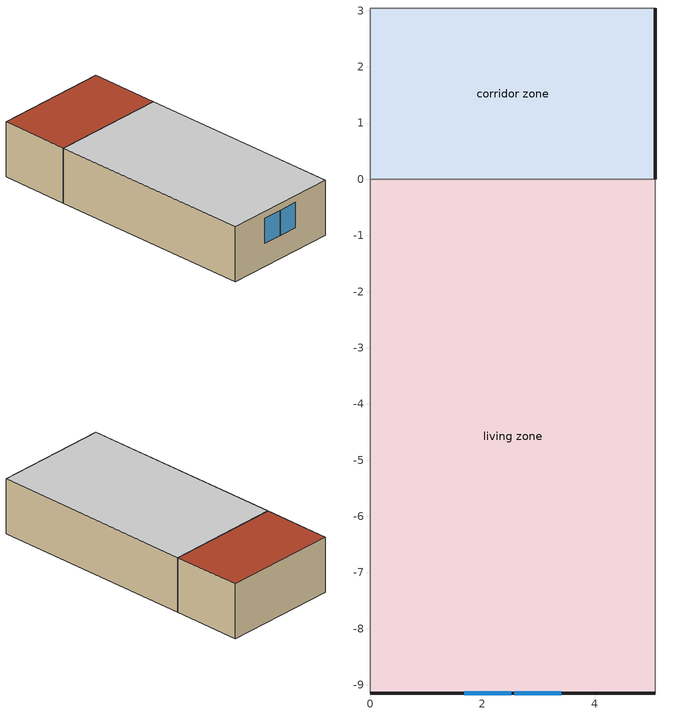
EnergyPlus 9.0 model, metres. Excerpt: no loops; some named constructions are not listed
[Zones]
corridor zone
 floor foundation (FloorFndGrndUnfinSlab): 0,0 0,3.05 5.08,3.05 5.08,0 z0
 wall outside (WallExtUninsUnfin): 5.08,0 5.08,3.05 z0:2.44
 wall adiabatic (WallIntUnfinUninsUnfin): 0,0 5.08,0 / 5.08,3.05 0,3.05 z0:2.44
 wall adiabatic (Adiabatic): 0,3.05 0,0 z0:2.44
 roof outside (RoofUnfinUninsExt 1): 5.08,0 5.08,3.05 0,3.05 0,0 z2.44
living zone
 floor foundation (FloorFndGrndFinSlab): 0,-9.14 0,0 5.08,0 5.08,-9.14 z0
 wall outside (WallExtInsFin): 0,-9.14 5.08,-9.14 z0:2.44
 wall adiabatic (WallIntFinUninsFin): 5.08,-9.14 5.08,0 0,0 0,-9.14 z0:2.44
 window (WindowConstruction): 1.67,-9.14 2.51,-9.14 / 2.57,-9.14 3.41,-9.14 z1.02:2.13
 ceiling adiabatic (RoofUnfinUninsExt 1): 5.08,-9.14 5.08,0 0,0 0,-9.14 z2.44
[Schedule:Day:Interval]
res mv_1 range exhaust schedule allday1; res mv_1 range exhaust schedule allday10; res mv_1 range exhaust schedule allday11; res mv_1 range exhaust schedule allday12; res mv_1 range exhaust schedule allday2; res mv_1 range exhaust schedule allday3; res mv_1 range exhaust schedule allday4; res mv_1 range exhaust schedule allday5; res mv_1 range exhaust schedule allday6; res mv_1 range exhaust schedule allday7; res mv_1 range exhaust schedule allday8; res mv_1 range exhaust schedule allday9: No, 11:00, 0, 12:00, 1, 24:00, 0
res mv_1 range exhaust schedule summer design; residential refrigerator schedule summer design; residential well pump schedule summer design; Window shading schedule allday10; Window shading schedule allday6; Window shading schedule allday7; Window shading schedule allday8; Window shading schedule allday9: No, 24:00, 1
res mv_1 range exhaust schedule winter design; residential refrigerator schedule winter design; residential well pump schedule winter design; Schedule Day 16; Schedule Day 5; Schedule Day 50; Schedule Day 60; Schedule Day 61; Schedule Day 64; Window shading schedule allday1; Window shading schedule allday11; Window shading schedule allday12; Window shading schedule allday2; Window shading schedule allday3; Window shading schedule allday4; Window shading schedule allday5: No, 24:00, 0
res nv_1 availability schedule allday1 on; res nv_1 availability schedule allday1 on 1; res nv_1 availability schedule allday1 on 10; res nv_1 availability schedule allday1 on 11; res nv_1 availability schedule allday1 on 2; res nv_1 availability schedule allday1 on 3; res nv_1 availability schedule allday1 on 4; res nv_1 availability schedule allday1 on 5; res nv_1 availability schedule allday1 on 6; res nv_1 availability schedule allday1 on 7; res nv_1 availability schedule allday1 on 8; res nv_1 availability schedule allday1 on 9: No, 01:00, 1, 02:00, 1, 03:00, 1, 04:00, 1, 05:00, 1, 06:00, 1, 07:00, 1, 08:00, 1, 09:00, 1, 10:00, 1, 11:00, 1, 12:00, 1, 13:00, 1, 14:00, 1, 15:00, 1, 16:00, 1, 17:00, 1, 18:00, 1, 19:00, 1, 20:00, 1, 21:00, 1, 22:00, 1, 23:00, 1, 24:00, 1
res nv_1 temp schedule allday1; res nv_1 temp schedule allday11; res nv_1 temp schedule allday12; res nv_1 temp schedule allday2; res nv_1 temp schedule allday3; res nv_1 temp schedule allday4; res nv_1 temp schedule allday5: No, 24:00, 23.3333
res nv_1 temp schedule allday10; res nv_1 temp schedule allday6; res nv_1 temp schedule allday7: No, 24:00, 21.1111
res nv_1 temp schedule allday8; res nv_1 temp schedule allday9: No, 01:00, 21.1111, 24:00, 22.2222
residential refrigerator schedule allday10: No, 01:00, 0.679562, 02:00, 0.662573, 03:00, 0.645584, 04:00, 0.628595, 06:00, 0.611606, 07:00, 0.645584, 08:00, 0.679562, 10:00, 0.696551, 12:00, 0.679562, 15:00, 0.71354, 16:00, 0.696551, 17:00, 0.747518, 18:00, 0.815474, 19:00, 0.849453, 20:00, 0.815474, 21:00, 0.798485, 22:00, 0.781496, 23:00, 0.747518, 24:00, 0.696551
residential refrigerator schedule allday11: No, 01:00, 0.675182, 02:00, 0.658303, 03:00, 0.641423, 04:00, 0.624544, 06:00, 0.607664, 07:00, 0.641423, 08:00, 0.675182, 10:00, 0.692062, 12:00, 0.675182, 15:00, 0.708942, 16:00, 0.692062, 17:00, 0.742701, 18:00, 0.810219, 19:00, 0.843978, 20:00, 0.810219, 21:00, 0.793339, 22:00, 0.77646, 23:00, 0.742701, 24:00, 0.692062
residential refrigerator schedule allday12: No, 01:00, 0.610949, 02:00, 0.595675, 03:00, 0.580401, 04:00, 0.565128, 06:00, 0.549854, 07:00, 0.580401, 08:00, 0.610949, 10:00, 0.626223, 12:00, 0.610949, 15:00, 0.641496, 16:00, 0.626223, 17:00, 0.672044, 18:00, 0.733139, 19:00, 0.763686, 20:00, 0.733139, 21:00, 0.717865, 22:00, 0.702591, 23:00, 0.672044, 24:00, 0.626223
residential refrigerator schedule allday5: No, 01:00, 0.791241, 02:00, 0.77146, 03:00, 0.751679, 04:00, 0.731898, 06:00, 0.712117, 07:00, 0.751679, 08:00, 0.791241, 10:00, 0.811022, 12:00, 0.791241, 15:00, 0.830803, 16:00, 0.811022, 17:00, 0.870365, 18:00, 0.949489, 19:00, 0.989051, 20:00, 0.949489, 21:00, 0.929708, 22:00, 0.909927, 23:00, 0.870365, 24:00, 0.811022
residential refrigerator schedule allday6; residential refrigerator schedule allday7; residential refrigerator schedule allday8; residential refrigerator schedule allday9: No, 01:00, 0.8, 02:00, 0.78, 03:00, 0.76, 04:00, 0.74, 06:00, 0.72, 07:00, 0.76, 08:00, 0.8, 10:00, 0.82, 12:00, 0.8, 15:00, 0.84, 16:00, 0.82, 17:00, 0.88, 18:00, 0.96, 19:00, 1, 20:00, 0.96, 21:00, 0.94, 22:00, 0.92, 23:00, 0.88, 24:00, 0.82
residential well pump schedule allday1; residential well pump schedule allday12: No, 01:00, 0.508543, 02:00, 0.265829, 03:00, 0.219598, 04:00, 0.173367, 05:00, 0.184925, 06:00, 0.20804, 07:00, 0.300503, 09:00, 0.381407, 10:00, 0.36985, 12:00, 0.381407, 15:00, 0.36985, 16:00, 0.381407, 17:00, 0.520101, 18:00, 0.658795, 19:00, 0.762815, 20:00, 0.878393, 21:00, 0.936182, 22:00, 0.993971, 23:00, 0.866835, 24:00, 0.751257
residential well pump schedule allday10: No, 01:00, 0.430984, 02:00, 0.225287, 03:00, 0.186107, 04:00, 0.146926, 05:00, 0.156721, 06:00, 0.176312, 07:00, 0.254672, 09:00, 0.323238, 10:00, 0.313443, 12:00, 0.323238, 15:00, 0.313443, 16:00, 0.323238, 17:00, 0.440779, 18:00, 0.55832, 19:00, 0.646476, 20:00, 0.744426, 21:00, 0.793402, 22:00, 0.842377, 23:00, 0.734631, 24:00, 0.63668
residential well pump schedule allday11: No, 01:00, 0.429221, 02:00, 0.224366, 03:00, 0.185345, 04:00, 0.146325, 05:00, 0.15608, 06:00, 0.17559, 07:00, 0.253631, 09:00, 0.321916, 10:00, 0.312161, 12:00, 0.321916, 15:00, 0.312161, 16:00, 0.321916, 17:00, 0.438976, 18:00, 0.556036, 19:00, 0.643832, 20:00, 0.741382, 21:00, 0.790157, 22:00, 0.838932, 23:00, 0.731627, 24:00, 0.634076
residential well pump schedule allday2: No, 01:00, 0.511628, 02:00, 0.267442, 03:00, 0.22093, 04:00, 0.174419, 05:00, 0.186047, 06:00, 0.209302, 07:00, 0.302326, 09:00, 0.383721, 10:00, 0.372093, 12:00, 0.383721, 15:00, 0.372093, 16:00, 0.383721, 17:00, 0.523256, 18:00, 0.662791, 19:00, 0.767442, 20:00, 0.883721, 21:00, 0.94186, 22:00, 1, 23:00, 0.872093, 24:00, 0.755814
residential well pump schedule allday3; residential well pump schedule allday5: No, 01:00, 0.446407, 02:00, 0.233349, 03:00, 0.192767, 04:00, 0.152184, 05:00, 0.16233, 06:00, 0.182621, 07:00, 0.263786, 09:00, 0.334806, 10:00, 0.32466, 12:00, 0.334806, 15:00, 0.32466, 16:00, 0.334806, 17:00, 0.456553, 18:00, 0.578301, 19:00, 0.669611, 20:00, 0.771067, 21:00, 0.821796, 22:00, 0.872524, 23:00, 0.760922, 24:00, 0.659466
residential well pump schedule allday4: No, 01:00, 0.445085, 02:00, 0.232658, 03:00, 0.192196, 04:00, 0.151734, 05:00, 0.161849, 06:00, 0.18208, 07:00, 0.263005, 09:00, 0.333814, 10:00, 0.323698, 12:00, 0.333814, 15:00, 0.323698, 16:00, 0.333814, 17:00, 0.455201, 18:00, 0.576588, 19:00, 0.667628, 20:00, 0.768784, 21:00, 0.819362, 22:00, 0.86994, 23:00, 0.758668, 24:00, 0.657513
residential well pump schedule allday6; residential well pump schedule allday9: No, 01:00, 0.391323, 02:00, 0.204555, 03:00, 0.16898, 04:00, 0.133405, 05:00, 0.142299, 06:00, 0.160087, 07:00, 0.231236, 09:00, 0.293492, 10:00, 0.284598, 12:00, 0.293492, 15:00, 0.284598, 16:00, 0.293492, 17:00, 0.400216, 18:00, 0.506941, 19:00, 0.586984, 20:00, 0.675921, 21:00, 0.720389, 22:00, 0.764858, 23:00, 0.667027, 24:00, 0.57809
residential well pump schedule allday7; residential well pump schedule allday8: No, 01:00, 0.389119, 02:00, 0.203403, 03:00, 0.168029, 04:00, 0.132654, 05:00, 0.141498, 06:00, 0.159185, 07:00, 0.229934, 09:00, 0.291839, 10:00, 0.282996, 12:00, 0.291839, 15:00, 0.282996, 16:00, 0.291839, 17:00, 0.397963, 18:00, 0.504086, 19:00, 0.583679, 20:00, 0.672115, 21:00, 0.716333, 22:00, 0.760551, 23:00, 0.663271, 24:00, 0.574835
Schedule Day 4: No, 24:00, 112.539
[Schedule:Week:Daily]
res mv_1 range exhaust schedule Week Rule - Jan1-Jan6: Schedule Day 64, res mv_1 range exhaust schedule allday1, res mv_1 range exhaust schedule allday1, res mv_1 range exhaust schedule allday1, res mv_1 range exhaust schedule allday1, res mv_1 range exhaust schedule allday1, res mv_1 range exhaust schedule allday1, Schedule Day 64, res mv_1 range exhaust schedule summer design, res mv_1 range exhaust schedule winter design, Schedule Day 64, Schedule Day 64
res mv_1 range exhaust schedule Week Rule - Jan7-Jan27: res mv_1 range exhaust schedule allday1, res mv_1 range exhaust schedule allday1, res mv_1 range exhaust schedule allday1, res mv_1 range exhaust schedule allday1, res mv_1 range exhaust schedule allday1, res mv_1 range exhaust schedule allday1, res mv_1 range exhaust schedule allday1, Schedule Day 64, res mv_1 range exhaust schedule summer design, res mv_1 range exhaust schedule winter design, Schedule Day 64, Schedule Day 64
res mv_1 range exhaust schedule Week Rule - Jan28-Feb3: res mv_1 range exhaust schedule allday1, res mv_1 range exhaust schedule allday1, res mv_1 range exhaust schedule allday1, res mv_1 range exhaust schedule allday1, res mv_1 range exhaust schedule allday2, res mv_1 range exhaust schedule allday2, res mv_1 range exhaust schedule allday2, Schedule Day 64, res mv_1 range exhaust schedule summer design, res mv_1 range exhaust schedule winter design, Schedule Day 64, Schedule Day 64
res mv_1 range exhaust schedule Week Rule - Feb4-Feb24: res mv_1 range exhaust schedule allday2, res mv_1 range exhaust schedule allday2, res mv_1 range exhaust schedule allday2, res mv_1 range exhaust schedule allday2, res mv_1 range exhaust schedule allday2, res mv_1 range exhaust schedule allday2, res mv_1 range exhaust schedule allday2, Schedule Day 64, res mv_1 range exhaust schedule summer design, res mv_1 range exhaust schedule winter design, Schedule Day 64, Schedule Day 64
res mv_1 range exhaust schedule Week Rule - Feb25-Mar3: res mv_1 range exhaust schedule allday2, res mv_1 range exhaust schedule allday2, res mv_1 range exhaust schedule allday2, res mv_1 range exhaust schedule allday2, res mv_1 range exhaust schedule allday3, res mv_1 range exhaust schedule allday3, res mv_1 range exhaust schedule allday3, Schedule Day 64, res mv_1 range exhaust schedule summer design, res mv_1 range exhaust schedule winter design, Schedule Day 64, Schedule Day 64
res mv_1 range exhaust schedule Week Rule - Mar4-Mar31: res mv_1 range exhaust schedule allday3, res mv_1 range exhaust schedule allday3, res mv_1 range exhaust schedule allday3, res mv_1 range exhaust schedule allday3, res mv_1 range exhaust schedule allday3, res mv_1 range exhaust schedule allday3, res mv_1 range exhaust schedule allday3, Schedule Day 64, res mv_1 range exhaust schedule summer design, res mv_1 range exhaust schedule winter design, Schedule Day 64, Schedule Day 64
res mv_1 range exhaust schedule Week Rule - Apr1-Apr28: res mv_1 range exhaust schedule allday4, res mv_1 range exhaust schedule allday4, res mv_1 range exhaust schedule allday4, res mv_1 range exhaust schedule allday4, res mv_1 range exhaust schedule allday4, res mv_1 range exhaust schedule allday4, res mv_1 range exhaust schedule allday4, Schedule Day 64, res mv_1 range exhaust schedule summer design, res mv_1 range exhaust schedule winter design, Schedule Day 64, Schedule Day 64
res mv_1 range exhaust schedule Week Rule - Apr29-May5: res mv_1 range exhaust schedule allday4, res mv_1 range exhaust schedule allday4, res mv_1 range exhaust schedule allday5, res mv_1 range exhaust schedule allday5, res mv_1 range exhaust schedule allday5, res mv_1 range exhaust schedule allday5, res mv_1 range exhaust schedule allday5, Schedule Day 64, res mv_1 range exhaust schedule summer design, res mv_1 range exhaust schedule winter design, Schedule Day 64, Schedule Day 64
res mv_1 range exhaust schedule Week Rule - May6-May26: res mv_1 range exhaust schedule allday5, res mv_1 range exhaust schedule allday5, res mv_1 range exhaust schedule allday5, res mv_1 range exhaust schedule allday5, res mv_1 range exhaust schedule allday5, res mv_1 range exhaust schedule allday5, res mv_1 range exhaust schedule allday5, Schedule Day 64, res mv_1 range exhaust schedule summer design, res mv_1 range exhaust schedule winter design, Schedule Day 64, Schedule Day 64
res mv_1 range exhaust schedule Week Rule - May27-Jun2: res mv_1 range exhaust schedule allday5, res mv_1 range exhaust schedule allday5, res mv_1 range exhaust schedule allday5, res mv_1 range exhaust schedule allday5, res mv_1 range exhaust schedule allday5, res mv_1 range exhaust schedule allday6, res mv_1 range exhaust schedule allday6, Schedule Day 64, res mv_1 range exhaust schedule summer design, res mv_1 range exhaust schedule winter design, Schedule Day 64, Schedule Day 64
res mv_1 range exhaust schedule Week Rule - Jun3-Jun30: res mv_1 range exhaust schedule allday6, res mv_1 range exhaust schedule allday6, res mv_1 range exhaust schedule allday6, res mv_1 range exhaust schedule allday6, res mv_1 range exhaust schedule allday6, res mv_1 range exhaust schedule allday6, res mv_1 range exhaust schedule allday6, Schedule Day 64, res mv_1 range exhaust schedule summer design, res mv_1 range exhaust schedule winter design, Schedule Day 64, Schedule Day 64
res mv_1 range exhaust schedule Week Rule - Jul1-Jul28: res mv_1 range exhaust schedule allday7, res mv_1 range exhaust schedule allday7, res mv_1 range exhaust schedule allday7, res mv_1 range exhaust schedule allday7, res mv_1 range exhaust schedule allday7, res mv_1 range exhaust schedule allday7, res mv_1 range exhaust schedule allday7, Schedule Day 64, res mv_1 range exhaust schedule summer design, res mv_1 range exhaust schedule winter design, Schedule Day 64, Schedule Day 64
res mv_1 range exhaust schedule Week Rule - Jul29-Aug4: res mv_1 range exhaust schedule allday7, res mv_1 range exhaust schedule allday7, res mv_1 range exhaust schedule allday7, res mv_1 range exhaust schedule allday8, res mv_1 range exhaust schedule allday8, res mv_1 range exhaust schedule allday8, res mv_1 range exhaust schedule allday8, Schedule Day 64, res mv_1 range exhaust schedule summer design, res mv_1 range exhaust schedule winter design, Schedule Day 64, Schedule Day 64
res mv_1 range exhaust schedule Week Rule - Aug5-Aug25: res mv_1 range exhaust schedule allday8, res mv_1 range exhaust schedule allday8, res mv_1 range exhaust schedule allday8, res mv_1 range exhaust schedule allday8, res mv_1 range exhaust schedule allday8, res mv_1 range exhaust schedule allday8, res mv_1 range exhaust schedule allday8, Schedule Day 64, res mv_1 range exhaust schedule summer design, res mv_1 range exhaust schedule winter design, Schedule Day 64, Schedule Day 64
res mv_1 range exhaust schedule Week Rule - Aug26-Sep1: res mv_1 range exhaust schedule allday8, res mv_1 range exhaust schedule allday8, res mv_1 range exhaust schedule allday8, res mv_1 range exhaust schedule allday8, res mv_1 range exhaust schedule allday8, res mv_1 range exhaust schedule allday8, res mv_1 range exhaust schedule allday9, Schedule Day 64, res mv_1 range exhaust schedule summer design, res mv_1 range exhaust schedule winter design, Schedule Day 64, Schedule Day 64
res mv_1 range exhaust schedule Week Rule - Sep2-Sep29: res mv_1 range exhaust schedule allday9, res mv_1 range exhaust schedule allday9, res mv_1 range exhaust schedule allday9, res mv_1 range exhaust schedule allday9, res mv_1 range exhaust schedule allday9, res mv_1 range exhaust schedule allday9, res mv_1 range exhaust schedule allday9, Schedule Day 64, res mv_1 range exhaust schedule summer design, res mv_1 range exhaust schedule winter design, Schedule Day 64, Schedule Day 64
res mv_1 range exhaust schedule Week Rule - Sep30-Oct6: res mv_1 range exhaust schedule allday9, res mv_1 range exhaust schedule allday10, res mv_1 range exhaust schedule allday10, res mv_1 range exhaust schedule allday10, res mv_1 range exhaust schedule allday10, res mv_1 range exhaust schedule allday10, res mv_1 range exhaust schedule allday10, Schedule Day 64, res mv_1 range exhaust schedule summer design, res mv_1 range exhaust schedule winter design, Schedule Day 64, Schedule Day 64
res mv_1 range exhaust schedule Week Rule - Oct7-Oct27: res mv_1 range exhaust schedule allday10, res mv_1 range exhaust schedule allday10, res mv_1 range exhaust schedule allday10, res mv_1 range exhaust schedule allday10, res mv_1 range exhaust schedule allday10, res mv_1 range exhaust schedule allday10, res mv_1 range exhaust schedule allday10, Schedule Day 64, res mv_1 range exhaust schedule summer design, res mv_1 range exhaust schedule winter design, Schedule Day 64, Schedule Day 64
res mv_1 range exhaust schedule Week Rule - Oct28-Nov3: res mv_1 range exhaust schedule allday10, res mv_1 range exhaust schedule allday10, res mv_1 range exhaust schedule allday10, res mv_1 range exhaust schedule allday10, res mv_1 range exhaust schedule allday11, res mv_1 range exhaust schedule allday11, res mv_1 range exhaust schedule allday11, Schedule Day 64, res mv_1 range exhaust schedule summer design, res mv_1 range exhaust schedule winter design, Schedule Day 64, Schedule Day 64
res mv_1 range exhaust schedule Week Rule - Nov4-Nov24: res mv_1 range exhaust schedule allday11, res mv_1 range exhaust schedule allday11, res mv_1 range exhaust schedule allday11, res mv_1 range exhaust schedule allday11, res mv_1 range exhaust schedule allday11, res mv_1 range exhaust schedule allday11, res mv_1 range exhaust schedule allday11, Schedule Day 64, res mv_1 range exhaust schedule summer design, res mv_1 range exhaust schedule winter design, Schedule Day 64, Schedule Day 64
res mv_1 range exhaust schedule Week Rule - Nov25-Dec1: res mv_1 range exhaust schedule allday11, res mv_1 range exhaust schedule allday11, res mv_1 range exhaust schedule allday11, res mv_1 range exhaust schedule allday11, res mv_1 range exhaust schedule allday11, res mv_1 range exhaust schedule allday11, res mv_1 range exhaust schedule allday12, Schedule Day 64, res mv_1 range exhaust schedule summer design, res mv_1 range exhaust schedule winter design, Schedule Day 64, Schedule Day 64
res mv_1 range exhaust schedule Week Rule - Dec2-Dec31: res mv_1 range exhaust schedule allday12, res mv_1 range exhaust schedule allday12, res mv_1 range exhaust schedule allday12, res mv_1 range exhaust schedule allday12, res mv_1 range exhaust schedule allday12, res mv_1 range exhaust schedule allday12, res mv_1 range exhaust schedule allday12, Schedule Day 64, res mv_1 range exhaust schedule summer design, res mv_1 range exhaust schedule winter design, Schedule Day 64, Schedule Day 64
res nv_1 avail schedule Week Rule - Jan1-Jan27: Schedule Day 61, res nv_1 availability schedule allday1 on, Schedule Day 61, res nv_1 availability schedule allday1 on, Schedule Day 61, res nv_1 availability schedule allday1 on, Schedule Day 61, Schedule Day 61, Schedule Day 61, Schedule Day 61, Schedule Day 61, Schedule Day 61
res nv_1 avail schedule Week Rule - Jan28-Feb3: Schedule Day 61, res nv_1 availability schedule allday1 on, Schedule Day 61, res nv_1 availability schedule allday1 on, Schedule Day 61, res nv_1 availability schedule allday1 on 1, Schedule Day 61, Schedule Day 61, Schedule Day 61, Schedule Day 61, Schedule Day 61, Schedule Day 61
res nv_1 avail schedule Week Rule - Feb4-Feb24: Schedule Day 61, res nv_1 availability schedule allday1 on 1, Schedule Day 61, res nv_1 availability schedule allday1 on 1, Schedule Day 61, res nv_1 availability schedule allday1 on 1, Schedule Day 61, Schedule Day 61, Schedule Day 61, Schedule Day 61, Schedule Day 61, Schedule Day 61
res nv_1 avail schedule Week Rule - Feb25-Mar3: Schedule Day 61, res nv_1 availability schedule allday1 on 1, Schedule Day 61, res nv_1 availability schedule allday1 on 1, Schedule Day 61, res nv_1 availability schedule allday1 on 2, Schedule Day 61, Schedule Day 61, Schedule Day 61, Schedule Day 61, Schedule Day 61, Schedule Day 61
res nv_1 avail schedule Week Rule - Mar4-Mar31: Schedule Day 61, res nv_1 availability schedule allday1 on 2, Schedule Day 61, res nv_1 availability schedule allday1 on 2, Schedule Day 61, res nv_1 availability schedule allday1 on 2, Schedule Day 61, Schedule Day 61, Schedule Day 61, Schedule Day 61, Schedule Day 61, Schedule Day 61
res nv_1 avail schedule Week Rule - Apr1-Apr28: Schedule Day 61, res nv_1 availability schedule allday1 on 3, Schedule Day 61, res nv_1 availability schedule allday1 on 3, Schedule Day 61, res nv_1 availability schedule allday1 on 3, Schedule Day 61, Schedule Day 61, Schedule Day 61, Schedule Day 61, Schedule Day 61, Schedule Day 61
res nv_1 avail schedule Week Rule - Apr29-May5: Schedule Day 61, res nv_1 availability schedule allday1 on 3, Schedule Day 61, res nv_1 availability schedule allday1 on 4, Schedule Day 61, res nv_1 availability schedule allday1 on 4, Schedule Day 61, Schedule Day 61, Schedule Day 61, Schedule Day 61, Schedule Day 61, Schedule Day 61
res nv_1 avail schedule Week Rule - May6-May26: Schedule Day 61, res nv_1 availability schedule allday1 on 4, Schedule Day 61, res nv_1 availability schedule allday1 on 4, Schedule Day 61, res nv_1 availability schedule allday1 on 4, Schedule Day 61, Schedule Day 61, Schedule Day 61, Schedule Day 61, Schedule Day 61, Schedule Day 61
res nv_1 avail schedule Week Rule - May27-Jun2: Schedule Day 61, res nv_1 availability schedule allday1 on 4, Schedule Day 61, res nv_1 availability schedule allday1 on 4, Schedule Day 61, res nv_1 availability schedule allday1 on 5, Schedule Day 61, Schedule Day 61, Schedule Day 61, Schedule Day 61, Schedule Day 61, Schedule Day 61
res nv_1 avail schedule Week Rule - Jun3-Jun30: Schedule Day 61, res nv_1 availability schedule allday1 on 5, Schedule Day 61, res nv_1 availability schedule allday1 on 5, Schedule Day 61, res nv_1 availability schedule allday1 on 5, Schedule Day 61, Schedule Day 61, Schedule Day 61, Schedule Day 61, Schedule Day 61, Schedule Day 61
res nv_1 avail schedule Week Rule - Jul1-Jul28: Schedule Day 61, res nv_1 availability schedule allday1 on 6, Schedule Day 61, res nv_1 availability schedule allday1 on 6, Schedule Day 61, res nv_1 availability schedule allday1 on 6, Schedule Day 61, Schedule Day 61, Schedule Day 61, Schedule Day 61, Schedule Day 61, Schedule Day 61
res nv_1 avail schedule Week Rule - Jul29-Aug4: Schedule Day 61, res nv_1 availability schedule allday1 on 6, Schedule Day 61, res nv_1 availability schedule allday1 on 7, Schedule Day 61, res nv_1 availability schedule allday1 on 7, Schedule Day 61, Schedule Day 61, Schedule Day 61, Schedule Day 61, Schedule Day 61, Schedule Day 61
res nv_1 avail schedule Week Rule - Aug5-Sep1: Schedule Day 61, res nv_1 availability schedule allday1 on 7, Schedule Day 61, res nv_1 availability schedule allday1 on 7, Schedule Day 61, res nv_1 availability schedule allday1 on 7, Schedule Day 61, Schedule Day 61, Schedule Day 61, Schedule Day 61, Schedule Day 61, Schedule Day 61
res nv_1 avail schedule Week Rule - Sep2-Sep29: Schedule Day 61, res nv_1 availability schedule allday1 on 8, Schedule Day 61, res nv_1 availability schedule allday1 on 8, Schedule Day 61, res nv_1 availability schedule allday1 on 8, Schedule Day 61, Schedule Day 61, Schedule Day 61, Schedule Day 61, Schedule Day 61, Schedule Day 61
res nv_1 avail schedule Week Rule - Sep30-Oct27: Schedule Day 61, res nv_1 availability schedule allday1 on 9, Schedule Day 61, res nv_1 availability schedule allday1 on 9, Schedule Day 61, res nv_1 availability schedule allday1 on 9, Schedule Day 61, Schedule Day 61, Schedule Day 61, Schedule Day 61, Schedule Day 61, Schedule Day 61
res nv_1 avail schedule Week Rule - Oct28-Nov3: Schedule Day 61, res nv_1 availability schedule allday1 on 9, Schedule Day 61, res nv_1 availability schedule allday1 on 9, Schedule Day 61, res nv_1 availability schedule allday1 on 10, Schedule Day 61, Schedule Day 61, Schedule Day 61, Schedule Day 61, Schedule Day 61, Schedule Day 61
res nv_1 avail schedule Week Rule - Nov4-Dec1: Schedule Day 61, res nv_1 availability schedule allday1 on 10, Schedule Day 61, res nv_1 availability schedule allday1 on 10, Schedule Day 61, res nv_1 availability schedule allday1 on 10, Schedule Day 61, Schedule Day 61, Schedule Day 61, Schedule Day 61, Schedule Day 61, Schedule Day 61
res nv_1 avail schedule Week Rule - Dec2-Dec31: Schedule Day 61, res nv_1 availability schedule allday1 on 11, Schedule Day 61, res nv_1 availability schedule allday1 on 11, Schedule Day 61, res nv_1 availability schedule allday1 on 11, Schedule Day 61, Schedule Day 61, Schedule Day 61, Schedule Day 61, Schedule Day 61, Schedule Day 61
res nv_1 temp schedule Week Rule - Jan1-Jan6: Schedule Day 60, res nv_1 temp schedule allday1, res nv_1 temp schedule allday1, res nv_1 temp schedule allday1, res nv_1 temp schedule allday1, res nv_1 temp schedule allday1, res nv_1 temp schedule allday1, Schedule Day 60, Schedule Day 60, Schedule Day 60, Schedule Day 60, Schedule Day 60
res nv_1 temp schedule Week Rule - Jan7-Jan27: res nv_1 temp schedule allday1, res nv_1 temp schedule allday1, res nv_1 temp schedule allday1, res nv_1 temp schedule allday1, res nv_1 temp schedule allday1, res nv_1 temp schedule allday1, res nv_1 temp schedule allday1, Schedule Day 60, Schedule Day 60, Schedule Day 60, Schedule Day 60, Schedule Day 60
res nv_1 temp schedule Week Rule - Jan28-Feb3: res nv_1 temp schedule allday1, res nv_1 temp schedule allday1, res nv_1 temp schedule allday1, res nv_1 temp schedule allday1, res nv_1 temp schedule allday2, res nv_1 temp schedule allday2, res nv_1 temp schedule allday2, Schedule Day 60, Schedule Day 60, Schedule Day 60, Schedule Day 60, Schedule Day 60
res nv_1 temp schedule Week Rule - Feb4-Feb24: res nv_1 temp schedule allday2, res nv_1 temp schedule allday2, res nv_1 temp schedule allday2, res nv_1 temp schedule allday2, res nv_1 temp schedule allday2, res nv_1 temp schedule allday2, res nv_1 temp schedule allday2, Schedule Day 60, Schedule Day 60, Schedule Day 60, Schedule Day 60, Schedule Day 60
res nv_1 temp schedule Week Rule - Feb25-Mar3: res nv_1 temp schedule allday2, res nv_1 temp schedule allday2, res nv_1 temp schedule allday2, res nv_1 temp schedule allday2, res nv_1 temp schedule allday3, res nv_1 temp schedule allday3, res nv_1 temp schedule allday3, Schedule Day 60, Schedule Day 60, Schedule Day 60, Schedule Day 60, Schedule Day 60
res nv_1 temp schedule Week Rule - Mar4-Mar31: res nv_1 temp schedule allday3, res nv_1 temp schedule allday3, res nv_1 temp schedule allday3, res nv_1 temp schedule allday3, res nv_1 temp schedule allday3, res nv_1 temp schedule allday3, res nv_1 temp schedule allday3, Schedule Day 60, Schedule Day 60, Schedule Day 60, Schedule Day 60, Schedule Day 60
res nv_1 temp schedule Week Rule - Apr1-Apr28: res nv_1 temp schedule allday4, res nv_1 temp schedule allday4, res nv_1 temp schedule allday4, res nv_1 temp schedule allday4, res nv_1 temp schedule allday4, res nv_1 temp schedule allday4, res nv_1 temp schedule allday4, Schedule Day 60, Schedule Day 60, Schedule Day 60, Schedule Day 60, Schedule Day 60
res nv_1 temp schedule Week Rule - Apr29-May5: res nv_1 temp schedule allday4, res nv_1 temp schedule allday4, res nv_1 temp schedule allday5, res nv_1 temp schedule allday5, res nv_1 temp schedule allday5, res nv_1 temp schedule allday5, res nv_1 temp schedule allday5, Schedule Day 60, Schedule Day 60, Schedule Day 60, Schedule Day 60, Schedule Day 60
res nv_1 temp schedule Week Rule - May6-May26: res nv_1 temp schedule allday5, res nv_1 temp schedule allday5, res nv_1 temp schedule allday5, res nv_1 temp schedule allday5, res nv_1 temp schedule allday5, res nv_1 temp schedule allday5, res nv_1 temp schedule allday5, Schedule Day 60, Schedule Day 60, Schedule Day 60, Schedule Day 60, Schedule Day 60
res nv_1 temp schedule Week Rule - May27-Jun2: res nv_1 temp schedule allday5, res nv_1 temp schedule allday5, res nv_1 temp schedule allday5, res nv_1 temp schedule allday5, res nv_1 temp schedule allday5, res nv_1 temp schedule allday6, res nv_1 temp schedule allday6, Schedule Day 60, Schedule Day 60, Schedule Day 60, Schedule Day 60, Schedule Day 60
res nv_1 temp schedule Week Rule - Jun3-Jun30: res nv_1 temp schedule allday6, res nv_1 temp schedule allday6, res nv_1 temp schedule allday6, res nv_1 temp schedule allday6, res nv_1 temp schedule allday6, res nv_1 temp schedule allday6, res nv_1 temp schedule allday6, Schedule Day 60, Schedule Day 60, Schedule Day 60, Schedule Day 60, Schedule Day 60
res nv_1 temp schedule Week Rule - Jul1-Jul28: res nv_1 temp schedule allday7, res nv_1 temp schedule allday7, res nv_1 temp schedule allday7, res nv_1 temp schedule allday7, res nv_1 temp schedule allday7, res nv_1 temp schedule allday7, res nv_1 temp schedule allday7, Schedule Day 60, Schedule Day 60, Schedule Day 60, Schedule Day 60, Schedule Day 60
res nv_1 temp schedule Week Rule - Jul29-Aug4: res nv_1 temp schedule allday7, res nv_1 temp schedule allday7, res nv_1 temp schedule allday7, res nv_1 temp schedule allday8, res nv_1 temp schedule allday8, res nv_1 temp schedule allday8, res nv_1 temp schedule allday8, Schedule Day 60, Schedule Day 60, Schedule Day 60, Schedule Day 60, Schedule Day 60
res nv_1 temp schedule Week Rule - Aug5-Aug25: res nv_1 temp schedule allday8, res nv_1 temp schedule allday8, res nv_1 temp schedule allday8, res nv_1 temp schedule allday8, res nv_1 temp schedule allday8, res nv_1 temp schedule allday8, res nv_1 temp schedule allday8, Schedule Day 60, Schedule Day 60, Schedule Day 60, Schedule Day 60, Schedule Day 60
res nv_1 temp schedule Week Rule - Aug26-Sep1: res nv_1 temp schedule allday8, res nv_1 temp schedule allday8, res nv_1 temp schedule allday8, res nv_1 temp schedule allday8, res nv_1 temp schedule allday8, res nv_1 temp schedule allday8, res nv_1 temp schedule allday9, Schedule Day 60, Schedule Day 60, Schedule Day 60, Schedule Day 60, Schedule Day 60
res nv_1 temp schedule Week Rule - Sep2-Sep29: res nv_1 temp schedule allday9, res nv_1 temp schedule allday9, res nv_1 temp schedule allday9, res nv_1 temp schedule allday9, res nv_1 temp schedule allday9, res nv_1 temp schedule allday9, res nv_1 temp schedule allday9, Schedule Day 60, Schedule Day 60, Schedule Day 60, Schedule Day 60, Schedule Day 60
res nv_1 temp schedule Week Rule - Sep30-Oct6: res nv_1 temp schedule allday9, res nv_1 temp schedule allday10, res nv_1 temp schedule allday10, res nv_1 temp schedule allday10, res nv_1 temp schedule allday10, res nv_1 temp schedule allday10, res nv_1 temp schedule allday10, Schedule Day 60, Schedule Day 60, Schedule Day 60, Schedule Day 60, Schedule Day 60
res nv_1 temp schedule Week Rule - Oct7-Oct27: res nv_1 temp schedule allday10, res nv_1 temp schedule allday10, res nv_1 temp schedule allday10, res nv_1 temp schedule allday10, res nv_1 temp schedule allday10, res nv_1 temp schedule allday10, res nv_1 temp schedule allday10, Schedule Day 60, Schedule Day 60, Schedule Day 60, Schedule Day 60, Schedule Day 60
res nv_1 temp schedule Week Rule - Oct28-Nov3: res nv_1 temp schedule allday10, res nv_1 temp schedule allday10, res nv_1 temp schedule allday10, res nv_1 temp schedule allday10, res nv_1 temp schedule allday11, res nv_1 temp schedule allday11, res nv_1 temp schedule allday11, Schedule Day 60, Schedule Day 60, Schedule Day 60, Schedule Day 60, Schedule Day 60
res nv_1 temp schedule Week Rule - Nov4-Nov24: res nv_1 temp schedule allday11, res nv_1 temp schedule allday11, res nv_1 temp schedule allday11, res nv_1 temp schedule allday11, res nv_1 temp schedule allday11, res nv_1 temp schedule allday11, res nv_1 temp schedule allday11, Schedule Day 60, Schedule Day 60, Schedule Day 60, Schedule Day 60, Schedule Day 60
res nv_1 temp schedule Week Rule - Nov25-Dec1: res nv_1 temp schedule allday11, res nv_1 temp schedule allday11, res nv_1 temp schedule allday11, res nv_1 temp schedule allday11, res nv_1 temp schedule allday11, res nv_1 temp schedule allday11, res nv_1 temp schedule allday12, Schedule Day 60, Schedule Day 60, Schedule Day 60, Schedule Day 60, Schedule Day 60
res nv_1 temp schedule Week Rule - Dec2-Dec31: res nv_1 temp schedule allday12, res nv_1 temp schedule allday12, res nv_1 temp schedule allday12, res nv_1 temp schedule allday12, res nv_1 temp schedule allday12, res nv_1 temp schedule allday12, res nv_1 temp schedule allday12, Schedule Day 60, Schedule Day 60, Schedule Day 60, Schedule Day 60, Schedule Day 60
residential refrigerator schedule Week Rule - May6-May26: residential refrigerator schedule allday5, residential refrigerator schedule allday5, residential refrigerator schedule allday5, residential refrigerator schedule allday5, residential refrigerator schedule allday5, residential refrigerator schedule allday5, residential refrigerator schedule allday5, Schedule Day 16, residential refrigerator schedule summer design, residential refrigerator schedule winter design, Schedule Day 16, Schedule Day 16
residential refrigerator schedule Week Rule - May27-Jun2: residential refrigerator schedule allday5, residential refrigerator schedule allday5, residential refrigerator schedule allday5, residential refrigerator schedule allday5, residential refrigerator schedule allday5, residential refrigerator schedule allday6, residential refrigerator schedule allday6, Schedule Day 16, residential refrigerator schedule summer design, residential refrigerator schedule winter design, Schedule Day 16, Schedule Day 16
residential refrigerator schedule Week Rule - Jun3-Jun30: residential refrigerator schedule allday6, residential refrigerator schedule allday6, residential refrigerator schedule allday6, residential refrigerator schedule allday6, residential refrigerator schedule allday6, residential refrigerator schedule allday6, residential refrigerator schedule allday6, Schedule Day 16, residential refrigerator schedule summer design, residential refrigerator schedule winter design, Schedule Day 16, Schedule Day 16
residential refrigerator schedule Week Rule - Jul1-Jul28: residential refrigerator schedule allday7, residential refrigerator schedule allday7, residential refrigerator schedule allday7, residential refrigerator schedule allday7, residential refrigerator schedule allday7, residential refrigerator schedule allday7, residential refrigerator schedule allday7, Schedule Day 16, residential refrigerator schedule summer design, residential refrigerator schedule winter design, Schedule Day 16, Schedule Day 16
residential refrigerator schedule Week Rule - Jul29-Aug4: residential refrigerator schedule allday7, residential refrigerator schedule allday7, residential refrigerator schedule allday7, residential refrigerator schedule allday8, residential refrigerator schedule allday8, residential refrigerator schedule allday8, residential refrigerator schedule allday8, Schedule Day 16, residential refrigerator schedule summer design, residential refrigerator schedule winter design, Schedule Day 16, Schedule Day 16
residential refrigerator schedule Week Rule - Aug5-Aug25: residential refrigerator schedule allday8, residential refrigerator schedule allday8, residential refrigerator schedule allday8, residential refrigerator schedule allday8, residential refrigerator schedule allday8, residential refrigerator schedule allday8, residential refrigerator schedule allday8, Schedule Day 16, residential refrigerator schedule summer design, residential refrigerator schedule winter design, Schedule Day 16, Schedule Day 16
residential refrigerator schedule Week Rule - Aug26-Sep1: residential refrigerator schedule allday8, residential refrigerator schedule allday8, residential refrigerator schedule allday8, residential refrigerator schedule allday8, residential refrigerator schedule allday8, residential refrigerator schedule allday8, residential refrigerator schedule allday9, Schedule Day 16, residential refrigerator schedule summer design, residential refrigerator schedule winter design, Schedule Day 16, Schedule Day 16
residential refrigerator schedule Week Rule - Sep2-Sep29: residential refrigerator schedule allday9, residential refrigerator schedule allday9, residential refrigerator schedule allday9, residential refrigerator schedule allday9, residential refrigerator schedule allday9, residential refrigerator schedule allday9, residential refrigerator schedule allday9, Schedule Day 16, residential refrigerator schedule summer design, residential refrigerator schedule winter design, Schedule Day 16, Schedule Day 16
residential refrigerator schedule Week Rule - Sep30-Oct6: residential refrigerator schedule allday9, residential refrigerator schedule allday10, residential refrigerator schedule allday10, residential refrigerator schedule allday10, residential refrigerator schedule allday10, residential refrigerator schedule allday10, residential refrigerator schedule allday10, Schedule Day 16, residential refrigerator schedule summer design, residential refrigerator schedule winter design, Schedule Day 16, Schedule Day 16
residential refrigerator schedule Week Rule - Oct7-Oct27: residential refrigerator schedule allday10, residential refrigerator schedule allday10, residential refrigerator schedule allday10, residential refrigerator schedule allday10, residential refrigerator schedule allday10, residential refrigerator schedule allday10, residential refrigerator schedule allday10, Schedule Day 16, residential refrigerator schedule summer design, residential refrigerator schedule winter design, Schedule Day 16, Schedule Day 16
residential refrigerator schedule Week Rule - Oct28-Nov3: residential refrigerator schedule allday10, residential refrigerator schedule allday10, residential refrigerator schedule allday10, residential refrigerator schedule allday10, residential refrigerator schedule allday11, residential refrigerator schedule allday11, residential refrigerator schedule allday11, Schedule Day 16, residential refrigerator schedule summer design, residential refrigerator schedule winter design, Schedule Day 16, Schedule Day 16
residential refrigerator schedule Week Rule - Nov4-Nov24: residential refrigerator schedule allday11, residential refrigerator schedule allday11, residential refrigerator schedule allday11, residential refrigerator schedule allday11, residential refrigerator schedule allday11, residential refrigerator schedule allday11, residential refrigerator schedule allday11, Schedule Day 16, residential refrigerator schedule summer design, residential refrigerator schedule winter design, Schedule Day 16, Schedule Day 16
residential refrigerator schedule Week Rule - Nov25-Dec1: residential refrigerator schedule allday11, residential refrigerator schedule allday11, residential refrigerator schedule allday11, residential refrigerator schedule allday11, residential refrigerator schedule allday11, residential refrigerator schedule allday11, residential refrigerator schedule allday12, Schedule Day 16, residential refrigerator schedule summer design, residential refrigerator schedule winter design, Schedule Day 16, Schedule Day 16
residential refrigerator schedule Week Rule - Dec2-Dec31: residential refrigerator schedule allday12, residential refrigerator schedule allday12, residential refrigerator schedule allday12, residential refrigerator schedule allday12, residential refrigerator schedule allday12, residential refrigerator schedule allday12, residential refrigerator schedule allday12, Schedule Day 16, residential refrigerator schedule summer design, residential refrigerator schedule winter design, Schedule Day 16, Schedule Day 16
residential well pump schedule Week Rule - Jan28-Feb3: residential well pump schedule allday1, residential well pump schedule allday1, residential well pump schedule allday1, residential well pump schedule allday1, residential well pump schedule allday2, residential well pump schedule allday2, residential well pump schedule allday2, Schedule Day 50, residential well pump schedule summer design, residential well pump schedule winter design, Schedule Day 50, Schedule Day 50
residential well pump schedule Week Rule - Feb4-Feb24: residential well pump schedule allday2, residential well pump schedule allday2, residential well pump schedule allday2, residential well pump schedule allday2, residential well pump schedule allday2, residential well pump schedule allday2, residential well pump schedule allday2, Schedule Day 50, residential well pump schedule summer design, residential well pump schedule winter design, Schedule Day 50, Schedule Day 50
residential well pump schedule Week Rule - Feb25-Mar3: residential well pump schedule allday2, residential well pump schedule allday2, residential well pump schedule allday2, residential well pump schedule allday2, residential well pump schedule allday3, residential well pump schedule allday3, residential well pump schedule allday3, Schedule Day 50, residential well pump schedule summer design, residential well pump schedule winter design, Schedule Day 50, Schedule Day 50
residential well pump schedule Week Rule - Mar4-Mar31: residential well pump schedule allday3, residential well pump schedule allday3, residential well pump schedule allday3, residential well pump schedule allday3, residential well pump schedule allday3, residential well pump schedule allday3, residential well pump schedule allday3, Schedule Day 50, residential well pump schedule summer design, residential well pump schedule winter design, Schedule Day 50, Schedule Day 50
residential well pump schedule Week Rule - Apr1-Apr28: residential well pump schedule allday4, residential well pump schedule allday4, residential well pump schedule allday4, residential well pump schedule allday4, residential well pump schedule allday4, residential well pump schedule allday4, residential well pump schedule allday4, Schedule Day 50, residential well pump schedule summer design, residential well pump schedule winter design, Schedule Day 50, Schedule Day 50
residential well pump schedule Week Rule - Apr29-May5: residential well pump schedule allday4, residential well pump schedule allday4, residential well pump schedule allday5, residential well pump schedule allday5, residential well pump schedule allday5, residential well pump schedule allday5, residential well pump schedule allday5, Schedule Day 50, residential well pump schedule summer design, residential well pump schedule winter design, Schedule Day 50, Schedule Day 50
residential well pump schedule Week Rule - May6-May26: residential well pump schedule allday5, residential well pump schedule allday5, residential well pump schedule allday5, residential well pump schedule allday5, residential well pump schedule allday5, residential well pump schedule allday5, residential well pump schedule allday5, Schedule Day 50, residential well pump schedule summer design, residential well pump schedule winter design, Schedule Day 50, Schedule Day 50
residential well pump schedule Week Rule - May27-Jun2: residential well pump schedule allday5, residential well pump schedule allday5, residential well pump schedule allday5, residential well pump schedule allday5, residential well pump schedule allday5, residential well pump schedule allday6, residential well pump schedule allday6, Schedule Day 50, residential well pump schedule summer design, residential well pump schedule winter design, Schedule Day 50, Schedule Day 50
residential well pump schedule Week Rule - Jun3-Jun30: residential well pump schedule allday6, residential well pump schedule allday6, residential well pump schedule allday6, residential well pump schedule allday6, residential well pump schedule allday6, residential well pump schedule allday6, residential well pump schedule allday6, Schedule Day 50, residential well pump schedule summer design, residential well pump schedule winter design, Schedule Day 50, Schedule Day 50
residential well pump schedule Week Rule - Jul1-Jul28: residential well pump schedule allday7, residential well pump schedule allday7, residential well pump schedule allday7, residential well pump schedule allday7, residential well pump schedule allday7, residential well pump schedule allday7, residential well pump schedule allday7, Schedule Day 50, residential well pump schedule summer design, residential well pump schedule winter design, Schedule Day 50, Schedule Day 50
residential well pump schedule Week Rule - Jul29-Aug4: residential well pump schedule allday7, residential well pump schedule allday7, residential well pump schedule allday7, residential well pump schedule allday8, residential well pump schedule allday8, residential well pump schedule allday8, residential well pump schedule allday8, Schedule Day 50, residential well pump schedule summer design, residential well pump schedule winter design, Schedule Day 50, Schedule Day 50
residential well pump schedule Week Rule - Aug5-Aug25: residential well pump schedule allday8, residential well pump schedule allday8, residential well pump schedule allday8, residential well pump schedule allday8, residential well pump schedule allday8, residential well pump schedule allday8, residential well pump schedule allday8, Schedule Day 50, residential well pump schedule summer design, residential well pump schedule winter design, Schedule Day 50, Schedule Day 50
residential well pump schedule Week Rule - Aug26-Sep1: residential well pump schedule allday8, residential well pump schedule allday8, residential well pump schedule allday8, residential well pump schedule allday8, residential well pump schedule allday8, residential well pump schedule allday8, residential well pump schedule allday9, Schedule Day 50, residential well pump schedule summer design, residential well pump schedule winter design, Schedule Day 50, Schedule Day 50
residential well pump schedule Week Rule - Sep2-Sep29: residential well pump schedule allday9, residential well pump schedule allday9, residential well pump schedule allday9, residential well pump schedule allday9, residential well pump schedule allday9, residential well pump schedule allday9, residential well pump schedule allday9, Schedule Day 50, residential well pump schedule summer design, residential well pump schedule winter design, Schedule Day 50, Schedule Day 50
residential well pump schedule Week Rule - Sep30-Oct6: residential well pump schedule allday9, residential well pump schedule allday10, residential well pump schedule allday10, residential well pump schedule allday10, residential well pump schedule allday10, residential well pump schedule allday10, residential well pump schedule allday10, Schedule Day 50, residential well pump schedule summer design, residential well pump schedule winter design, Schedule Day 50, Schedule Day 50
residential well pump schedule Week Rule - Oct7-Oct27: residential well pump schedule allday10, residential well pump schedule allday10, residential well pump schedule allday10, residential well pump schedule allday10, residential well pump schedule allday10, residential well pump schedule allday10, residential well pump schedule allday10, Schedule Day 50, residential well pump schedule summer design, residential well pump schedule winter design, Schedule Day 50, Schedule Day 50
residential well pump schedule Week Rule - Oct28-Nov3: residential well pump schedule allday10, residential well pump schedule allday10, residential well pump schedule allday10, residential well pump schedule allday10, residential well pump schedule allday11, residential well pump schedule allday11, residential well pump schedule allday11, Schedule Day 50, residential well pump schedule summer design, residential well pump schedule winter design, Schedule Day 50, Schedule Day 50
residential well pump schedule Week Rule - Nov4-Nov24: residential well pump schedule allday11, residential well pump schedule allday11, residential well pump schedule allday11, residential well pump schedule allday11, residential well pump schedule allday11, residential well pump schedule allday11, residential well pump schedule allday11, Schedule Day 50, residential well pump schedule summer design, residential well pump schedule winter design, Schedule Day 50, Schedule Day 50
residential well pump schedule Week Rule - Nov25-Dec1: residential well pump schedule allday11, residential well pump schedule allday11, residential well pump schedule allday11, residential well pump schedule allday11, residential well pump schedule allday11, residential well pump schedule allday11, residential well pump schedule allday12, Schedule Day 50, residential well pump schedule summer design, residential well pump schedule winter design, Schedule Day 50, Schedule Day 50
residential well pump schedule Week Rule - Dec2-Dec31: residential well pump schedule allday12, residential well pump schedule allday12, residential well pump schedule allday12, residential well pump schedule allday12, residential well pump schedule allday12, residential well pump schedule allday12, residential well pump schedule allday12, Schedule Day 50, residential well pump schedule summer design, residential well pump schedule winter design, Schedule Day 50, Schedule Day 50
Schedule Ruleset 1 Week Rule - Jan1-Dec31: Schedule Day 4, Schedule Day 4, Schedule Day 4, Schedule Day 4, Schedule Day 4, Schedule Day 4, Schedule Day 4, Schedule Day 4, Schedule Day 4, Schedule Day 4, Schedule Day 4, Schedule Day 4
Window shading schedule Week Rule - Jan1-Jan6: Schedule Day 5, Window shading schedule allday1, Window shading schedule allday1, Window shading schedule allday1, Window shading schedule allday1, Window shading schedule allday1, Window shading schedule allday1, Schedule Day 5, Schedule Day 5, Schedule Day 5, Schedule Day 5, Schedule Day 5
Window shading schedule Week Rule - Jan7-Jan27: Window shading schedule allday1, Window shading schedule allday1, Window shading schedule allday1, Window shading schedule allday1, Window shading schedule allday1, Window shading schedule allday1, Window shading schedule allday1, Schedule Day 5, Schedule Day 5, Schedule Day 5, Schedule Day 5, Schedule Day 5
Window shading schedule Week Rule - Jan28-Feb3: Window shading schedule allday1, Window shading schedule allday1, Window shading schedule allday1, Window shading schedule allday1, Window shading schedule allday2, Window shading schedule allday2, Window shading schedule allday2, Schedule Day 5, Schedule Day 5, Schedule Day 5, Schedule Day 5, Schedule Day 5
Window shading schedule Week Rule - Feb4-Feb24: Window shading schedule allday2, Window shading schedule allday2, Window shading schedule allday2, Window shading schedule allday2, Window shading schedule allday2, Window shading schedule allday2, Window shading schedule allday2, Schedule Day 5, Schedule Day 5, Schedule Day 5, Schedule Day 5, Schedule Day 5
Window shading schedule Week Rule - Feb25-Mar3: Window shading schedule allday2, Window shading schedule allday2, Window shading schedule allday2, Window shading schedule allday2, Window shading schedule allday3, Window shading schedule allday3, Window shading schedule allday3, Schedule Day 5, Schedule Day 5, Schedule Day 5, Schedule Day 5, Schedule Day 5
Window shading schedule Week Rule - Mar4-Mar31: Window shading schedule allday3, Window shading schedule allday3, Window shading schedule allday3, Window shading schedule allday3, Window shading schedule allday3, Window shading schedule allday3, Window shading schedule allday3, Schedule Day 5, Schedule Day 5, Schedule Day 5, Schedule Day 5, Schedule Day 5
Window shading schedule Week Rule - Apr1-Apr28: Window shading schedule allday4, Window shading schedule allday4, Window shading schedule allday4, Window shading schedule allday4, Window shading schedule allday4, Window shading schedule allday4, Window shading schedule allday4, Schedule Day 5, Schedule Day 5, Schedule Day 5, Schedule Day 5, Schedule Day 5
Window shading schedule Week Rule - Apr29-May5: Window shading schedule allday4, Window shading schedule allday4, Window shading schedule allday5, Window shading schedule allday5, Window shading schedule allday5, Window shading schedule allday5, Window shading schedule allday5, Schedule Day 5, Schedule Day 5, Schedule Day 5, Schedule Day 5, Schedule Day 5
Window shading schedule Week Rule - May6-May26: Window shading schedule allday5, Window shading schedule allday5, Window shading schedule allday5, Window shading schedule allday5, Window shading schedule allday5, Window shading schedule allday5, Window shading schedule allday5, Schedule Day 5, Schedule Day 5, Schedule Day 5, Schedule Day 5, Schedule Day 5
Window shading schedule Week Rule - May27-Jun2: Window shading schedule allday5, Window shading schedule allday5, Window shading schedule allday5, Window shading schedule allday5, Window shading schedule allday5, Window shading schedule allday6, Window shading schedule allday6, Schedule Day 5, Schedule Day 5, Schedule Day 5, Schedule Day 5, Schedule Day 5
Window shading schedule Week Rule - Jun3-Jun30: Window shading schedule allday6, Window shading schedule allday6, Window shading schedule allday6, Window shading schedule allday6, Window shading schedule allday6, Window shading schedule allday6, Window shading schedule allday6, Schedule Day 5, Schedule Day 5, Schedule Day 5, Schedule Day 5, Schedule Day 5
Window shading schedule Week Rule - Jul1-Jul28: Window shading schedule allday7, Window shading schedule allday7, Window shading schedule allday7, Window shading schedule allday7, Window shading schedule allday7, Window shading schedule allday7, Window shading schedule allday7, Schedule Day 5, Schedule Day 5, Schedule Day 5, Schedule Day 5, Schedule Day 5
Window shading schedule Week Rule - Jul29-Aug4: Window shading schedule allday7, Window shading schedule allday7, Window shading schedule allday7, Window shading schedule allday8, Window shading schedule allday8, Window shading schedule allday8, Window shading schedule allday8, Schedule Day 5, Schedule Day 5, Schedule Day 5, Schedule Day 5, Schedule Day 5
Window shading schedule Week Rule - Aug5-Aug25: Window shading schedule allday8, Window shading schedule allday8, Window shading schedule allday8, Window shading schedule allday8, Window shading schedule allday8, Window shading schedule allday8, Window shading schedule allday8, Schedule Day 5, Schedule Day 5, Schedule Day 5, Schedule Day 5, Schedule Day 5
Window shading schedule Week Rule - Aug26-Sep1: Window shading schedule allday8, Window shading schedule allday8, Window shading schedule allday8, Window shading schedule allday8, Window shading schedule allday8, Window shading schedule allday8, Window shading schedule allday9, Schedule Day 5, Schedule Day 5, Schedule Day 5, Schedule Day 5, Schedule Day 5
Window shading schedule Week Rule - Sep2-Sep29: Window shading schedule allday9, Window shading schedule allday9, Window shading schedule allday9, Window shading schedule allday9, Window shading schedule allday9, Window shading schedule allday9, Window shading schedule allday9, Schedule Day 5, Schedule Day 5, Schedule Day 5, Schedule Day 5, Schedule Day 5
Window shading schedule Week Rule - Sep30-Oct6: Window shading schedule allday9, Window shading schedule allday10, Window shading schedule allday10, Window shading schedule allday10, Window shading schedule allday10, Window shading schedule allday10, Window shading schedule allday10, Schedule Day 5, Schedule Day 5, Schedule Day 5, Schedule Day 5, Schedule Day 5
Window shading schedule Week Rule - Oct7-Oct27: Window shading schedule allday10, Window shading schedule allday10, Window shading schedule allday10, Window shading schedule allday10, Window shading schedule allday10, Window shading schedule allday10, Window shading schedule allday10, Schedule Day 5, Schedule Day 5, Schedule Day 5, Schedule Day 5, Schedule Day 5
Window shading schedule Week Rule - Oct28-Nov3: Window shading schedule allday10, Window shading schedule allday10, Window shading schedule allday10, Window shading schedule allday10, Window shading schedule allday11, Window shading schedule allday11, Window shading schedule allday11, Schedule Day 5, Schedule Day 5, Schedule Day 5, Schedule Day 5, Schedule Day 5
Window shading schedule Week Rule - Nov4-Nov24: Window shading schedule allday11, Window shading schedule allday11, Window shading schedule allday11, Window shading schedule allday11, Window shading schedule allday11, Window shading schedule allday11, Window shading schedule allday11, Schedule Day 5, Schedule Day 5, Schedule Day 5, Schedule Day 5, Schedule Day 5
Window shading schedule Week Rule - Nov25-Dec1: Window shading schedule allday11, Window shading schedule allday11, Window shading schedule allday11, Window shading schedule allday11, Window shading schedule allday11, Window shading schedule allday11, Window shading schedule allday12, Schedule Day 5, Schedule Day 5, Schedule Day 5, Schedule Day 5, Schedule Day 5
Window shading schedule Week Rule - Dec2-Dec31: Window shading schedule allday12, Window shading schedule allday12, Window shading schedule allday12, Window shading schedule allday12, Window shading schedule allday12, Window shading schedule allday12, Window shading schedule allday12, Schedule Day 5, Schedule Day 5, Schedule Day 5, Schedule Day 5, Schedule Day 5
[Schedule:Year]
res mv_1 range exhaust schedule: res mv_1 range exhaust schedule Week Rule - Jan1-Jan6, 1, 1, 1, 6, res mv_1 range exhaust schedule Week Rule - Jan7-Jan27, 1, 7, 1, 27, res mv_1 range exhaust schedule Week Rule - Jan28-Feb3, 1, 28, 2, 3, res mv_1 range exhaust schedule Week Rule - Feb4-Feb24, 2, 4, 2, 24, res mv_1 range exhaust schedule Week Rule - Feb25-Mar3, 2, 25, 3, 3, res mv_1 range exhaust schedule Week Rule - Mar4-Mar31, 3, 4, 3, 31, res mv_1 range exhaust schedule Week Rule - Apr1-Apr28, 4, 1, 4, 28, res mv_1 range exhaust schedule Week Rule - Apr29-May5, 4, 29, 5, 5, res mv_1 range exhaust schedule Week Rule - May6-May26, 5, 6, 5, 26, res mv_1 range exhaust schedule Week Rule - May27-Jun2, 5, 27, 6, 2, res mv_1 range exhaust schedule Week Rule - Jun3-Jun30, 6, 3, 6, 30, res mv_1 range exhaust schedule Week Rule - Jul1-Jul28, 7, 1, 7, 28, res mv_1 range exhaust schedule Week Rule - Jul29-Aug4, 7, 29, 8, 4, res mv_1 range exhaust schedule Week Rule - Aug5-Aug25, 8, 5, 8, 25, res mv_1 range exhaust schedule Week Rule - Aug26-Sep1, 8, 26, 9, 1, res mv_1 range exhaust schedule Week Rule - Sep2-Sep29, 9, 2, 9, 29, res mv_1 range exhaust schedule Week Rule - Sep30-Oct6, 9, 30, 10, 6, res mv_1 range exhaust schedule Week Rule - Oct7-Oct27, 10, 7, 10, 27, res mv_1 range exhaust schedule Week Rule - Oct28-Nov3, 10, 28, 11, 3, res mv_1 range exhaust schedule Week Rule - Nov4-Nov24, 11, 4, 11, 24, res mv_1 range exhaust schedule Week Rule - Nov25-Dec1, 11, 25, 12, 1, res mv_1 range exhaust schedule Week Rule - Dec2-Dec31, 12, 2, 12, 31
res nv_1 avail schedule: res nv_1 avail schedule Week Rule - Jan1-Jan27, 1, 1, 1, 27, res nv_1 avail schedule Week Rule - Jan28-Feb3, 1, 28, 2, 3, res nv_1 avail schedule Week Rule - Feb4-Feb24, 2, 4, 2, 24, res nv_1 avail schedule Week Rule - Feb25-Mar3, 2, 25, 3, 3, res nv_1 avail schedule Week Rule - Mar4-Mar31, 3, 4, 3, 31, res nv_1 avail schedule Week Rule - Apr1-Apr28, 4, 1, 4, 28, res nv_1 avail schedule Week Rule - Apr29-May5, 4, 29, 5, 5, res nv_1 avail schedule Week Rule - May6-May26, 5, 6, 5, 26, res nv_1 avail schedule Week Rule - May27-Jun2, 5, 27, 6, 2, res nv_1 avail schedule Week Rule - Jun3-Jun30, 6, 3, 6, 30, res nv_1 avail schedule Week Rule - Jul1-Jul28, 7, 1, 7, 28, res nv_1 avail schedule Week Rule - Jul29-Aug4, 7, 29, 8, 4, res nv_1 avail schedule Week Rule - Aug5-Sep1, 8, 5, 9, 1, res nv_1 avail schedule Week Rule - Sep2-Sep29, 9, 2, 9, 29, res nv_1 avail schedule Week Rule - Sep30-Oct27, 9, 30, 10, 27, res nv_1 avail schedule Week Rule - Oct28-Nov3, 10, 28, 11, 3, res nv_1 avail schedule Week Rule - Nov4-Dec1, 11, 4, 12, 1, res nv_1 avail schedule Week Rule - Dec2-Dec31, 12, 2, 12, 31
res nv_1 temp schedule: res nv_1 temp schedule Week Rule - Jan1-Jan6, 1, 1, 1, 6, res nv_1 temp schedule Week Rule - Jan7-Jan27, 1, 7, 1, 27, res nv_1 temp schedule Week Rule - Jan28-Feb3, 1, 28, 2, 3, res nv_1 temp schedule Week Rule - Feb4-Feb24, 2, 4, 2, 24, res nv_1 temp schedule Week Rule - Feb25-Mar3, 2, 25, 3, 3, res nv_1 temp schedule Week Rule - Mar4-Mar31, 3, 4, 3, 31, res nv_1 temp schedule Week Rule - Apr1-Apr28, 4, 1, 4, 28, res nv_1 temp schedule Week Rule - Apr29-May5, 4, 29, 5, 5, res nv_1 temp schedule Week Rule - May6-May26, 5, 6, 5, 26, res nv_1 temp schedule Week Rule - May27-Jun2, 5, 27, 6, 2, res nv_1 temp schedule Week Rule - Jun3-Jun30, 6, 3, 6, 30, res nv_1 temp schedule Week Rule - Jul1-Jul28, 7, 1, 7, 28, res nv_1 temp schedule Week Rule - Jul29-Aug4, 7, 29, 8, 4, res nv_1 temp schedule Week Rule - Aug5-Aug25, 8, 5, 8, 25, res nv_1 temp schedule Week Rule - Aug26-Sep1, 8, 26, 9, 1, res nv_1 temp schedule Week Rule - Sep2-Sep29, 9, 2, 9, 29, res nv_1 temp schedule Week Rule - Sep30-Oct6, 9, 30, 10, 6, res nv_1 temp schedule Week Rule - Oct7-Oct27, 10, 7, 10, 27, res nv_1 temp schedule Week Rule - Oct28-Nov3, 10, 28, 11, 3, res nv_1 temp schedule Week Rule - Nov4-Nov24, 11, 4, 11, 24, res nv_1 temp schedule Week Rule - Nov25-Dec1, 11, 25, 12, 1, res nv_1 temp schedule Week Rule - Dec2-Dec31, 12, 2, 12, 31
